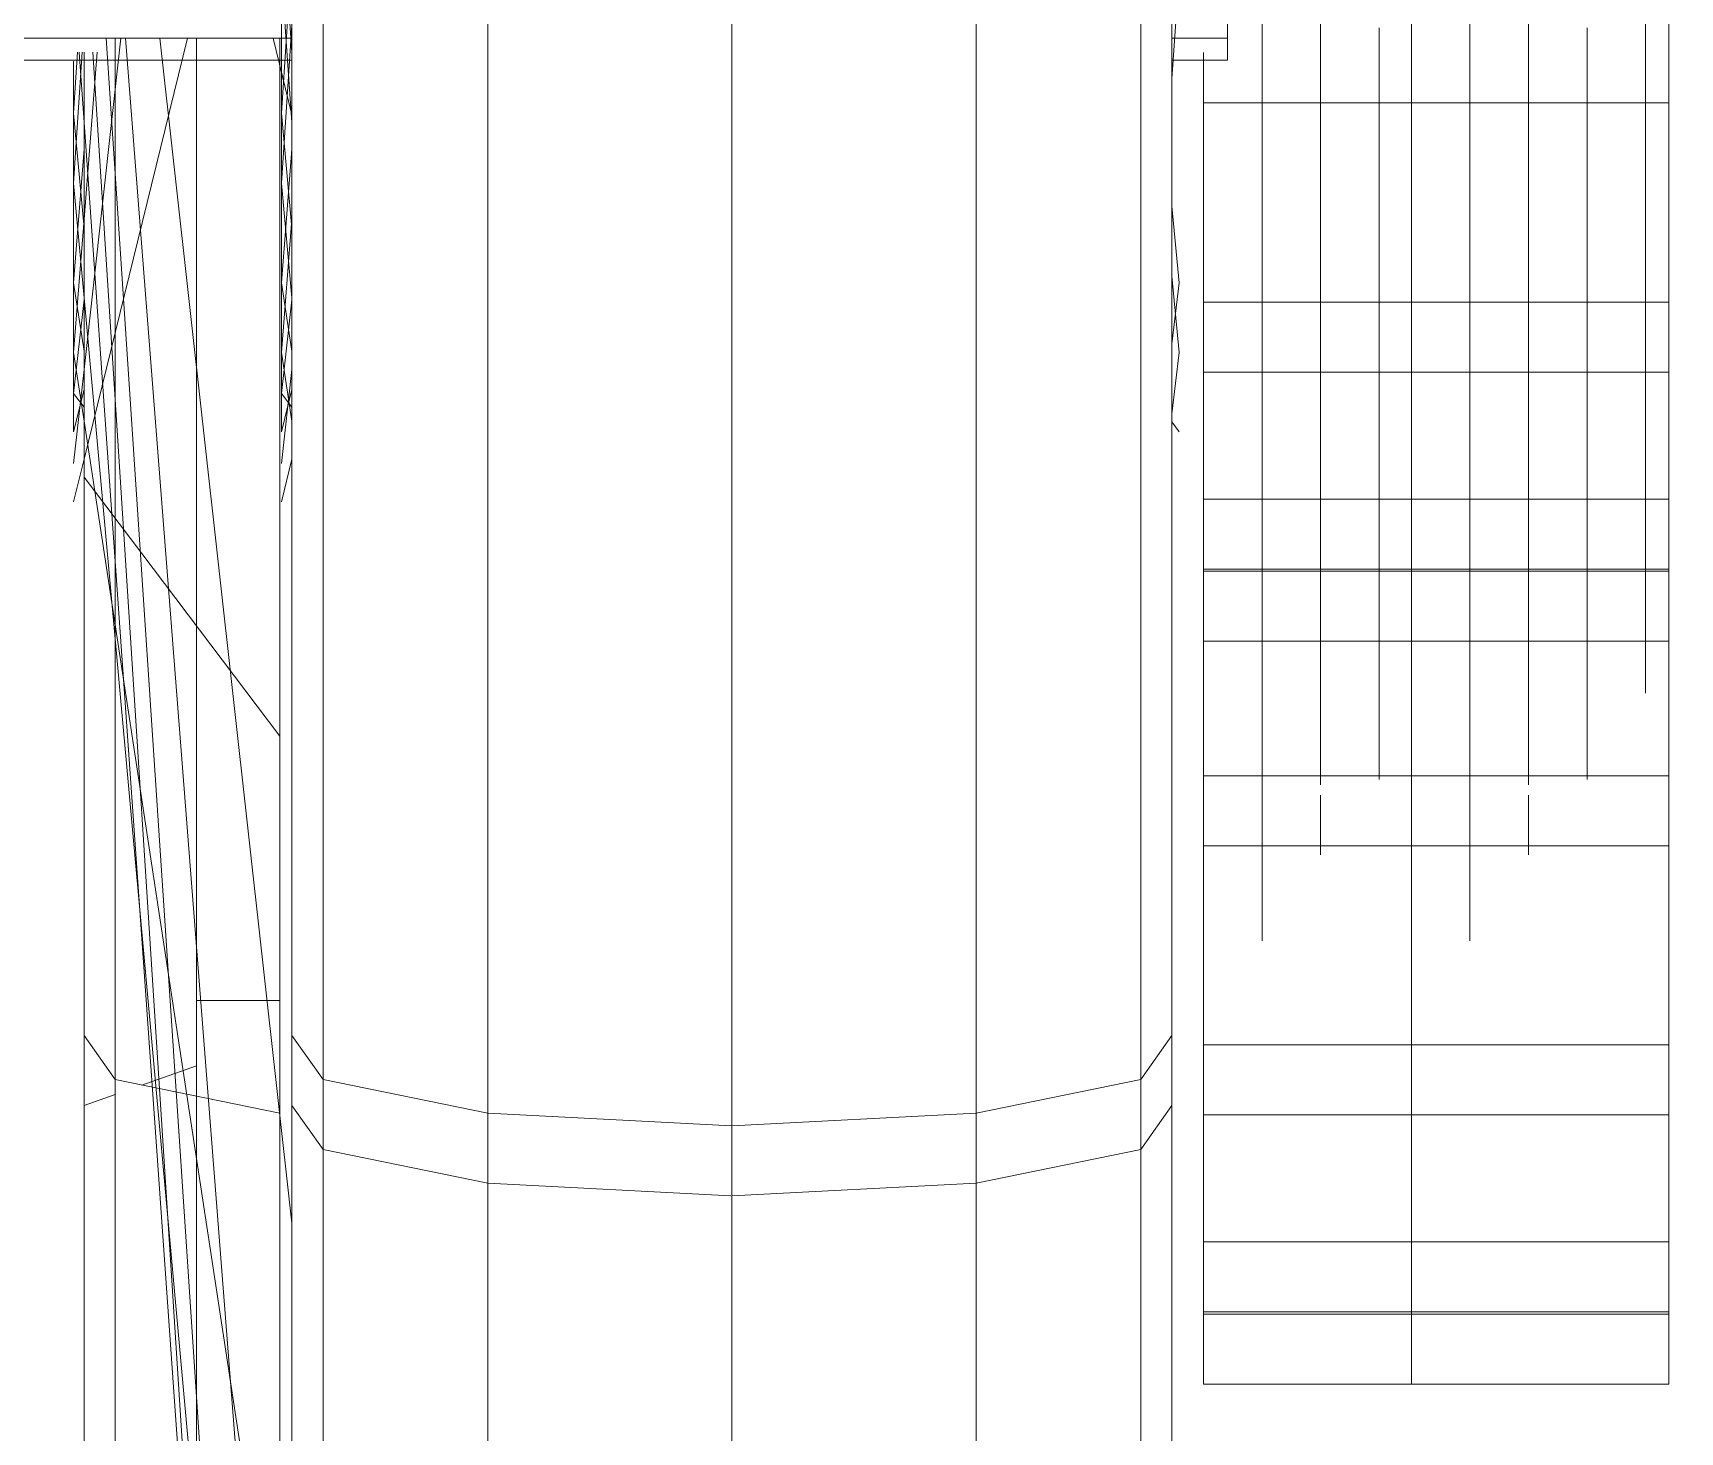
# Model space of a CAD drawing. Header units: millimetres. Extents: x 47511 to 319330, y -16764 to 12078.
# Drawn here: x 98222.7 to 98293, y 312.9 to 372.7 of the extents above; entities that cross this region are included whole.
import ezdxf

# ---------------------------------------------------------------- set-up
doc = ezdxf.new("R2010")
doc.units = ezdxf.units.MM
doc.linetypes.add('Dash - Tight', pattern=[4.5, 3, -1.5])
doc.layers.add('A-GENM', color=7, linetype='Continuous', lineweight=5)
doc.layers.add('E-LUM-CIRC', color=5, linetype='Dash - Tight', lineweight=30)
doc.layers.add('G-IMPT', color=7, linetype='Continuous', lineweight=13, true_color=0xc0c0c0)

# ---------------------------------------------------------------- blocks, each defined once
blk = doc.blocks.new('Bicycle_ATB_10197 - Bike ATB2_skp_-V13-S_1000_LB_Basement')
at = {"layer": 'G-IMPT', "lineweight": 5}
for p, q in [((302.134, 19.01), (305.13, 18.798)), ((314.966, 19.244), (309.257, 18.798)), ((314.966, 19.244), (317.893, 18.798)), ((321.339, 19.244), (319.523, 18.798)), ((319.523, 18.798), (301.534, 14.377)), ((309.257, 18.798), (302.124, 18.24)), ((305.13, 18.798), (430.453, 9.919)), ((317.893, 18.798), (376.11, 9.919)), ((301.534, 17.847), (420.995, 9.919)), ((301.534, 15.562), (352.161, 9.919))]:
    blk.add_line(p, q, dxfattribs=at)
blk = doc.blocks.new('Bicycle_ATB_10197 - Bike ATB2_skp_-V14-S_1000_LB_Basement')
at = {"layer": 'G-IMPT', "lineweight": 5}
for p, q in [((268.503, 19.244), (272.508, 18.798)), ((280.48, 19.244), (275.571, 18.798)), ((280.48, 19.244), (286.068, 18.874)), ((286.073, 18.423), (154.029, 9.919)), ((275.571, 18.798), (177.911, 9.919)), ((267.912, 18.798), (256.841, 10.434)), ((272.508, 18.798), (286.666, 17.22)), ((286.666, 17.032), (195.687, 9.919)), ((286.666, 10.723), (283.394, 9.919))]:
    blk.add_line(p, q, dxfattribs=at)
blk = doc.blocks.new('Bicycle_ATB_10197 - Bike ATB2_skp_-V15-S_1000_LB_Basement')
blk.add_blockref('Bicycle_ATB_10197 - Bike ATB2_skp_-V14-S_1000_LB_Basement', (0, 0))
at = {"extrusion": (0, 0, -1), "zscale": -1}
blk.add_blockref('Bicycle_ATB_10197 - Bike ATB2_skp_-V13-S_1000_LB_Basement', (-588.2, 0), dxfattribs=at)
blk = doc.blocks.new('Bicycle_ATB_10197 - Bike ATB2_skp_-8137462-S_1000_LB_Basement')
at = {"layer": 'G-IMPT', "lineweight": 5}
for p, q in [((2.71, 0), (0.74, 0)), ((0.74, 0), (2.71, 0)), ((2.22, 0), (4.43, 0)), ((4.43, 0), (2.22, 0)), ((5.41, 0), (2.71, 0)), ((2.71, 0), (5.41, 0)), ((5.57, 0), (8.12, 0)), ((6.65, 0), (8.87, 0)), ((8.87, 0), (6.65, 0)), ((7.81, 0), (7.46, 0)), ((7.46, 0), (7.81, 0)), ((8.16, 0), (7.81, 0)), ((7.81, 0), (8.16, 0)), ((8.12, 0), (10.83, 0)), ((8.52, 0), (8.16, 0)), ((8.16, 0), (8.52, 0)), ((8.87, 0), (8.52, 0)), ((8.52, 0), (8.87, 0)), ((13.33, 0), (10.46, 0)), ((10.46, 0), (11.92, 0)), ((11.92, 0), (10.46, 0)), ((10.46, 0), (13.33, 0)), ((11.18, 0), (10.83, 0)), ((10.83, 0), (11.18, 0)), ((11.53, 0), (11.18, 0)), ((11.18, 0), (11.53, 0)), ((11.88, 0), (11.53, 0)), ((11.53, 0), (11.88, 0)), ((12.24, 0), (11.88, 0)), ((11.88, 0), (12.24, 0)), ((11.92, 0), (13.38, 0)), ((13.25, 0), (12.24, 0)), ((12.24, 0), (13.25, 0)), ((14.27, 0), (13.25, 0)), ((13.25, 0), (14.27, 0)), ((16.2, 0), (13.33, 0)), ((13.33, 0), (16.2, 0)), ((13.38, 0), (14.84, 0)), ((15.28, 0), (14.27, 0)), ((14.27, 0), (15.28, 0)), ((14.84, 0), (16.3, 0)), ((16.3, 0), (15.28, 0)), ((15.28, 0), (16.3, 0)), ((18.78, 0), (16.2, 0)), ((16.2, 0), (18.78, 0)), ((21.94, 0), (19.07, 0)), ((19.07, 0), (21.94, 0)), ((21.94, 0), (22.95, 0)), ((24.98, 0), (23.97, 0)), ((26, 0), (24.98, 0)), ((24.98, 0), (26, 0)), ((27.55, 0), (26, 0)), ((26, 0), (27.55, 0)), ((29.1, 0), (27.55, 0)), ((27.55, 0), (29.1, 0)), ((30.66, 0), (29.1, 0)), ((29.1, 0), (30.66, 0)), ((32.79, 0), (30.11, 0)), ((30.11, 0), (30.63, 0)), ((30.63, 0), (30.11, 0)), ((30.11, 0), (32.79, 0)), ((30.63, 0), (31.16, 0)), ((31.16, 0), (30.63, 0)), ((32.21, 0), (30.66, 0)), ((30.66, 0), (32.21, 0)), ((31.16, 0), (31.69, 0)), ((31.69, 0), (31.16, 0)), ((31.69, 0), (32.21, 0)), ((32.21, 0), (31.69, 0)), ((35.48, 0), (32.79, 0)), ((32.79, 0), (35.48, 0)), ((40.86, 0), (38.17, 0)), ((38.17, 0), (40.86, 0)), ((40.86, 0), (42.41, 0)), ((42.41, 0), (43.96, 0)), ((43.96, 0), (45.52, 0)), ((45.52, 0), (47.07, 0)), ((48.98, 0), (47.07, 0)), ((47.07, 0), (48.98, 0)), ((50.89, 0), (52.8, 0)), ((52.8, 0), (54.7, 0)), ((55.17, 0), (54.7, 0)), ((54.7, 0), (55.17, 0)), ((55.64, 0), (55.17, 0)), ((55.17, 0), (55.64, 0)), ((55.64, 0), (56.11, 0)), ((56.11, 0), (56.58, 0)), ((58.76, 0), (56.58, 0)), ((56.58, 0), (58.76, 0)), ((67.21, 0), (65.3, 0)), ((65.3, 0), (67.21, 0)), ((69.12, 0), (71.02, 0)), ((71.02, 0), (72.93, 0)), ((72.93, 0), (74.96, 0)), ((85.28, 0), (83.87, 0)), ((83.87, 0), (85.28, 0))]:
    blk.add_line(p, q, dxfattribs=at)
at = {"layer": 'G-IMPT', "lineweight": 5, "flags": 128}
for points in [[(10.83, 0), (8.12, 0), (5.57, 0)], [(16.3, 0), (14.84, 0), (13.38, 0), (11.92, 0)], [(23.97, 0), (22.95, 0), (21.94, 0)], [(22.95, 0), (23.97, 0), (24.98, 0)], [(47.07, 0), (45.52, 0), (43.96, 0), (42.41, 0), (40.86, 0)], [(54.7, 0), (52.8, 0), (50.89, 0)], [(56.58, 0), (56.11, 0), (55.64, 0)], [(65.3, 0), (63.12, 0), (60.94, 0), (58.76, 0)], [(58.76, 0), (60.94, 0), (63.12, 0), (65.3, 0)], [(72.93, 0), (71.02, 0), (69.12, 0)], [(76.99, 0), (74.96, 0), (72.93, 0)], [(74.96, 0), (76.99, 0), (79.02, 0), (81.05, 0)], [(81.05, 0), (79.02, 0), (76.99, 0)], [(83.87, 0), (82.46, 0), (81.05, 0)], [(81.05, 0), (82.46, 0), (83.87, 0)]]:
    blk.add_lwpolyline(points, dxfattribs=at)
blk = doc.blocks.new('Bicycle_ATB_10197 - Bike ATB2_skp_-8137463-S_1000_LB_Basement')
at = {"layer": 'G-IMPT', "lineweight": 5}
for p, q in [((9.102, 24), (12.089, 24)), ((9.102, 24), (9.102, 15.121)), ((12.183, 24), (20.602, 24)), ((12.183, 24), (12.183, 15.121)), ((20.602, 24), (32.102, 24)), ((20.602, 24), (20.602, 15.121)), ((40.84, 24), (20.602, 24)), ((32.102, 24), (40.84, 24)), ((32.102, 24), (32.102, 15.121)), ((40.84, 24), (43.827, 24)), ((40.84, 24), (40.84, 15.121)), ((43.922, 24), (52.34, 24)), ((43.922, 24), (43.922, 15.121)), ((52.34, 24), (63.84, 24)), ((52.34, 24), (52.34, 15.121)), ((63.84, 24), (65.674, 24)), ((63.84, 24), (63.84, 15.121)), ((28.727, 21.5), (28.033, 21.5)), ((28.033, 21.5), (28.727, 21.5)), ((29.421, 21.5), (28.727, 21.5)), ((28.727, 21.5), (29.421, 21.5)), ((30.114, 21.5), (29.421, 21.5)), ((30.808, 21.5), (30.114, 21.5)), ((36.798, 21.5), (35.089, 21.5)), ((38.795, 21.5), (36.798, 21.5)), ((41.855, 21.5), (38.795, 21.5)), ((43.827, 21.5), (41.855, 21.5)), ((46.909, 21.5), (44.914, 21.5)), ((44.914, 21.5), (46.909, 21.5)), ((51.033, 21.5), (47.974, 21.5)), ((47.974, 21.5), (51.033, 21.5)), ((54.786, 21.5), (51.033, 21.5)), ((51.033, 21.5), (54.786, 21.5)), ((58.54, 21.5), (55.327, 21.5)), ((55.327, 21.5), (58.54, 21.5)), ((62.293, 21.5), (58.54, 21.5)), ((58.54, 21.5), (62.293, 21.5)), ((66.046, 21.5), (62.293, 21.5)), ((62.293, 21.5), (66.046, 21.5)), ((32.352, 19), (31.713, 19)), ((32.99, 19), (33.628, 19)), ((33.628, 19), (34.266, 19)), ((37.94, 19), (36.103, 19)), ((36.103, 19), (37.94, 19)), ((37.94, 19), (39.777, 19)), ((39.777, 19), (41.614, 19)), ((43.827, 19), (41.614, 19)), ((41.614, 19), (43.827, 19)), ((46.909, 19), (44.429, 19)), ((44.429, 19), (46.909, 19)), ((47.244, 19), (50.059, 19)), ((50.059, 19), (52.873, 19)), ((55.327, 19), (52.873, 19)), ((52.873, 19), (55.327, 19)), ((56.326, 19), (59.779, 19)), ((59.779, 19), (63.232, 19)), ((66.685, 19), (63.232, 19)), ((63.232, 19), (66.685, 19)), ((35.523, 16.5), (34.933, 16.5)), ((34.933, 16.5), (35.523, 16.5)), ((36.112, 16.5), (35.523, 16.5)), ((35.523, 16.5), (36.112, 16.5)), ((38.989, 16.5), (37.291, 16.5)), ((46.682, 16.5), (44.081, 16.5)), ((44.081, 16.5), (46.682, 16.5)), ((46.909, 16.5), (49.282, 16.5)), ((49.282, 16.5), (51.883, 16.5)), ((54.483, 16.5), (51.883, 16.5)), ((51.883, 16.5), (54.483, 16.5)), ((57.674, 16.5), (55.327, 16.5)), ((55.327, 16.5), (57.674, 16.5)), ((60.864, 16.5), (57.674, 16.5)), ((64.054, 16.5), (60.864, 16.5)), ((66.827, 16.5), (64.054, 16.5))]:
    blk.add_line(p, q, dxfattribs=at)
at = {"layer": 'G-IMPT', "lineweight": 5, "flags": 128}
for points in [[(29.421, 21.5), (30.114, 21.5), (30.808, 21.5)], [(34.801, 21.5), (32.805, 21.5), (30.808, 21.5)], [(30.808, 21.5), (32.805, 21.5), (34.801, 21.5)], [(35.089, 21.5), (36.798, 21.5), (38.795, 21.5)], [(38.795, 21.5), (41.855, 21.5), (43.827, 21.5)], [(31.713, 19), (32.352, 19), (32.99, 19)], [(34.266, 19), (33.628, 19), (32.99, 19), (32.352, 19)], [(41.614, 19), (39.777, 19), (37.94, 19)], [(52.873, 19), (50.059, 19), (47.244, 19)], [(63.232, 19), (59.779, 19), (56.326, 19)], [(37.291, 16.5), (36.702, 16.5), (36.112, 16.5)], [(36.112, 16.5), (36.702, 16.5), (37.291, 16.5)], [(37.291, 16.5), (38.989, 16.5), (40.686, 16.5), (42.384, 16.5), (43.827, 16.5)], [(43.827, 16.5), (42.384, 16.5), (40.686, 16.5), (38.989, 16.5)], [(51.883, 16.5), (49.282, 16.5), (46.909, 16.5)], [(57.674, 16.5), (60.864, 16.5), (64.054, 16.5), (66.827, 16.5)]]:
    blk.add_lwpolyline(points, dxfattribs=at)
at = {"xscale": 0.6375951415095663, "yscale": 0.6375951415095663, "zscale": 0.6375951415095663}
blk.add_blockref('Bicycle_ATB_10197 - Bike ATB2_skp_-8137462-S_1000_LB_Basement', (11.617, 24), dxfattribs=at)
blk = doc.blocks.new('Bicycle_ATB_10197 - BikeATB2D_dwg_Bike ATB2_skp_-2255-Ref_ Level-8137496-S_1000_LB_Basement')
at = {"layer": 'G-IMPT', "lineweight": 5}
blk.add_line((321.339, 19.244), (319.523, 18.798), dxfattribs=at)
at = {"layer": 'G-IMPT', "lineweight": 5, "flags": 128}
for points in [[(267.912, 18.798), (268.503, 19.244), (272.508, 18.798)], [(287.206, 18.798), (280.48, 19.244), (275.571, 18.798)], [(317.893, 18.798), (314.966, 19.244), (309.257, 18.798)]]:
    blk.add_lwpolyline(points, dxfattribs=at)
blk = doc.blocks.new('Bicycle_ATB_10197 - BikeATB2D_dwg_Bike ATB2_skp_-2256-Ref_ Level-8137497-S_1000_LB_Basement')
at = {"layer": 'G-IMPT', "lineweight": 5}
for p, q in [((299.719, 19.181), (305.13, 18.798)), ((321.339, 19.244), (319.523, 18.798))]:
    blk.add_line(p, q, dxfattribs=at)
at = {"layer": 'G-IMPT', "lineweight": 5, "flags": 128}
for points in [[(267.912, 18.798), (268.503, 19.244), (272.508, 18.798)], [(283.078, 19.072), (280.48, 19.244), (275.571, 18.798)], [(317.893, 18.798), (314.966, 19.244), (309.257, 18.798)]]:
    blk.add_lwpolyline(points, dxfattribs=at)
blk = doc.blocks.new('Bicycle_ATB_10197 - BikeATB2D_dwg_Bike ATB2_skp_-2257-Ref_ Level-8137498-S_1000_LB_Basement')
at = {"extrusion": (0, 0, -1), "zscale": -1}
blk.add_blockref('Bicycle_ATB_10197 - BikeATB2D_dwg_Bike ATB2_skp_-2255-Ref_ Level-8137496-S_1000_LB_Basement', (-588.2, 0), dxfattribs=at)
blk.add_blockref('Bicycle_ATB_10197 - BikeATB2D_dwg_Bike ATB2_skp_-2256-Ref_ Level-8137497-S_1000_LB_Basement', (0, 0))
blk = doc.blocks.new('Bicycle_ATB_10197 - BikeATB2D_dwg_Bike ATB2_skp_wheel-2258-Ref_ Level-8137499-S_1000_LB_Basement')
at = {"layer": 'G-IMPT', "lineweight": 5}
for p, q in [((317.606, 37.898), (275.591, 37.898)), ((272.271, 29.534), (318.203, 29.534))]:
    blk.add_line(p, q, dxfattribs=at)
at = {"layer": 'G-IMPT', "lineweight": 5, "flags": 128}
blk.add_lwpolyline([(317.227, 38.344), (315.005, 38.344), (313.193, 38.344), (311.381, 38.344), (309.569, 38.344), (307.758, 38.344), (306.575, 38.344), (305.393, 38.344), (304.21, 38.344), (303.028, 38.344), (302.617, 38.344), (302.206, 38.344), (301.796, 38.344), (301.385, 38.344), (301.796, 38.344), (302.206, 38.344), (302.617, 38.344), (303.028, 38.344), (304.21, 38.344), (305.393, 38.344), (306.575, 38.344), (307.758, 38.344), (309.569, 38.344), (311.381, 38.344), (313.193, 38.344), (315.005, 38.344)], close=True, dxfattribs=at)
for points in [[(166.363, 29.534), (217.631, 29.534), (220.474, 36.564), (273.715, 36.564), (275.591, 37.898), (224.17, 37.898)], [(217.631, 29.534), (272.271, 29.534), (273.715, 36.564), (318.203, 36.564)]]:
    blk.add_lwpolyline(points, dxfattribs=at)
blk.add_blockref('Bicycle_ATB_10197 - BikeATB2D_dwg_Bike ATB2_skp_-2257-Ref_ Level-8137498-S_1000_LB_Basement', (34.525, 19.1))
blk = doc.blocks.new('Bicycle_ATB_10197 - BikeATB2D_dwg_Bike ATB2_skp_-2268-Ref_ Level-8137518-S_1000_LB_Basement')
at = {"layer": 'G-IMPT', "lineweight": 5, "flags": 128}
blk.add_lwpolyline([(79.02, 0), (76.99, 0), (74.96, 0), (72.93, 0), (71.02, 0), (69.12, 0), (67.21, 0), (65.3, 0), (63.12, 0), (60.94, 0), (58.76, 0), (56.58, 0), (56.11, 0), (55.64, 0), (55.17, 0), (54.7, 0), (52.8, 0), (50.89, 0), (48.98, 0), (47.07, 0), (45.52, 0), (43.96, 0), (42.41, 0), (40.86, 0), (38.17, 0), (35.48, 0), (32.79, 0), (30.11, 0), (30.63, 0), (31.16, 0), (31.69, 0), (32.21, 0), (30.66, 0), (29.1, 0), (27.55, 0), (26, 0), (24.98, 0), (23.97, 0), (22.95, 0), (21.94, 0), (19.07, 0), (16.2, 0), (13.33, 0), (10.46, 0), (11.92, 0), (13.38, 0), (14.84, 0), (16.3, 0), (15.28, 0), (14.27, 0), (13.25, 0), (12.24, 0), (11.88, 0), (11.53, 0), (11.18, 0), (10.83, 0), (8.12, 0), (5.41, 0), (2.71, 0), (0, 0), (2.22, 0), (4.43, 0), (6.65, 0), (8.87, 0), (8.52, 0), (8.16, 0), (7.81, 0), (7.46, 0), (7.81, 0), (8.16, 0), (8.52, 0), (8.87, 0), (6.65, 0), (4.43, 0), (2.22, 0), (0, 0), (2.71, 0), (5.41, 0), (8.12, 0), (10.83, 0), (11.18, 0), (11.53, 0), (11.88, 0), (12.24, 0), (13.25, 0), (14.27, 0), (15.28, 0), (16.3, 0), (14.84, 0), (13.38, 0), (11.92, 0), (10.46, 0), (13.33, 0), (16.2, 0), (19.07, 0), (21.94, 0), (22.95, 0), (23.97, 0), (24.98, 0), (26, 0), (27.55, 0), (29.1, 0), (30.66, 0), (32.21, 0), (31.69, 0), (31.16, 0), (30.63, 0), (30.11, 0), (32.79, 0), (35.48, 0), (38.17, 0), (40.86, 0), (42.41, 0), (43.96, 0), (45.52, 0), (47.07, 0), (48.98, 0), (50.89, 0), (52.8, 0), (54.7, 0), (55.17, 0), (55.64, 0), (56.11, 0), (56.58, 0), (58.76, 0), (60.94, 0), (63.12, 0), (65.3, 0), (67.21, 0), (69.12, 0), (71.02, 0), (72.93, 0), (74.96, 0), (76.99, 0)], close=True, dxfattribs=at)
blk = doc.blocks.new('Bicycle_ATB_10197 - BikeATB2D_dwg_Bike ATB2_skp_-2269-Ref_ Level-8137519-S_1000_LB_Basement')
at = {"layer": 'G-IMPT', "lineweight": 5}
for p, q in [((12.183, 24), (12.183, 15.121)), ((32.102, 24), (32.102, 15.121)), ((43.922, 24), (43.922, 15.121)), ((52.34, 24), (52.34, 15.121))]:
    blk.add_line(p, q, dxfattribs=at)
at = {"layer": 'G-IMPT', "lineweight": 5, "flags": 128}
for points in [[(9.102, 15.121), (9.102, 24), (12.183, 24), (20.602, 24), (32.102, 24), (40.84, 24), (40.84, 15.121)], [(62.687, 24), (52.34, 24), (43.922, 24), (40.84, 24), (20.602, 24), (20.602, 15.121)], [(66.046, 21.5), (62.293, 21.5), (58.54, 21.5), (54.786, 21.5), (51.033, 21.5), (47.974, 21.5), (44.914, 21.5), (41.855, 21.5), (38.795, 21.5), (36.798, 21.5), (34.801, 21.5), (32.805, 21.5), (30.808, 21.5), (30.114, 21.5), (29.421, 21.5), (28.727, 21.5), (28.033, 21.5), (28.727, 21.5), (29.421, 21.5), (30.114, 21.5), (30.808, 21.5), (32.805, 21.5), (34.801, 21.5), (36.798, 21.5), (38.795, 21.5), (41.855, 21.5), (44.914, 21.5), (47.974, 21.5), (51.033, 21.5), (54.786, 21.5), (58.54, 21.5), (62.293, 21.5), (66.046, 21.5)], [(66.685, 19), (63.232, 19), (59.779, 19), (56.326, 19), (52.873, 19), (50.059, 19), (47.244, 19), (44.429, 19), (41.614, 19), (39.777, 19), (37.94, 19), (36.103, 19), (34.266, 19), (33.628, 19), (32.99, 19), (32.352, 19), (31.713, 19), (32.352, 19), (32.99, 19), (33.628, 19), (34.266, 19), (36.103, 19), (37.94, 19), (39.777, 19), (41.614, 19), (44.429, 19), (47.244, 19), (50.059, 19), (52.873, 19), (56.326, 19), (59.779, 19), (63.232, 19), (66.685, 19)], [(64.054, 16.5), (60.864, 16.5), (57.674, 16.5), (54.483, 16.5), (51.883, 16.5), (49.282, 16.5), (46.682, 16.5), (44.081, 16.5), (42.384, 16.5), (40.686, 16.5), (38.989, 16.5), (37.291, 16.5), (36.702, 16.5), (36.112, 16.5), (35.523, 16.5), (34.933, 16.5), (35.523, 16.5), (36.112, 16.5), (36.702, 16.5), (37.291, 16.5), (38.989, 16.5), (40.686, 16.5), (42.384, 16.5), (44.081, 16.5), (46.682, 16.5), (49.282, 16.5), (51.883, 16.5), (54.483, 16.5), (57.674, 16.5), (60.864, 16.5), (64.054, 16.5)]]:
    blk.add_lwpolyline(points, dxfattribs=at)
at = {"xscale": 0.6375951415095663, "yscale": 0.6375951415095663, "zscale": 0.6375951415095663}
blk.add_blockref('Bicycle_ATB_10197 - BikeATB2D_dwg_Bike ATB2_skp_-2268-Ref_ Level-8137518-S_1000_LB_Basement', (11.617, 24), dxfattribs=at)
blk = doc.blocks.new('Bicycle_ATB_10197 - BikeATB2D_dwg-8137488-S_1000_LB_Basement')
for name, p in [('Bicycle_ATB_10197 - BikeATB2D_dwg_Bike ATB2_skp_wheel-2258-Ref_ Level-8137499-S_1000_LB_Basement', (-987.445, -19.149)), ('Bicycle_ATB_10197 - BikeATB2D_dwg_Bike ATB2_skp_-2269-Ref_ Level-8137519-S_1000_LB_Basement', (-732.854, -53.076))]:
    blk.add_blockref(name, p)
blk = doc.blocks.new('Bicycle_ATB_10197 - Bicycle_ATB_10197-8136418-S_1000_LB_Basement')
at = {"layer": 'A-GENM'}
for p, q in [((-763.275, 18.749), (-711.853, 18.749)), ((-711.853, 18.749), (-711.382, 17.416)), ((-711.853, 18.749), (-666.851, 18.749)), ((-710.977, 16.273), (-710.156, 13.951)), ((-707.367, 13.951), (-754.439, 13.951)), ((-666.255, 13.951), (-707.367, 13.951)), ((-707.367, 10.385), (-707.367, 13.951))]:
    blk.add_line(p, q, dxfattribs=at)
for name, p in [('Bicycle_ATB_10197 - BikeATB2D_dwg-8137488-S_1000_LB_Basement', (2.987, 0)), ('Bicycle_ATB_10197 - Bike ATB2_skp_-V15-S_1000_LB_Basement', (-952.92, -0.049)), ('Bicycle_ATB_10197 - Bike ATB2_skp_-8137463-S_1000_LB_Basement', (-732.854, -53.076))]:
    blk.add_blockref(name, p)
blk = doc.blocks.new('Bicycle_ATB_10197 - Bike ATB2_skp_-V26-S_1000_LB_Basement')
at = {"layer": 'G-IMPT', "lineweight": 5}
for p, q in [((268.503, 19.244), (272.508, 18.798)), ((280.48, 19.244), (275.571, 18.798)), ((280.48, 19.244), (285.493, 18.912)), ((299.484, 19.198), (305.13, 18.798)), ((314.966, 19.244), (309.257, 18.798)), ((314.966, 19.244), (317.893, 18.798)), ((321.339, 19.244), (319.523, 18.798))]:
    blk.add_line(p, q, dxfattribs=at)
blk = doc.blocks.new('Bicycle_ATB_10197 - Bike ATB2_skp_-V27-S_1000_LB_Basement')
at = {"layer": 'G-IMPT', "lineweight": 5}
for p, q in [((268.503, 19.244), (272.508, 18.798)), ((280.48, 19.244), (275.571, 18.798)), ((280.48, 19.244), (287.206, 18.798)), ((299.209, 19.218), (301.769, 19.036)), ((314.966, 19.244), (309.257, 18.798)), ((314.966, 19.244), (317.893, 18.798)), ((321.339, 19.244), (319.523, 18.798)), ((302.706, 18.97), (305.13, 18.798))]:
    blk.add_line(p, q, dxfattribs=at)
blk = doc.blocks.new('Bicycle_ATB_10197 - Bike ATB2_skp_-V28-S_1000_LB_Basement')
at = {"extrusion": (0, 0, -1), "zscale": -1}
blk.add_blockref('Bicycle_ATB_10197 - Bike ATB2_skp_-V26-S_1000_LB_Basement', (-588.2, 0), dxfattribs=at)
blk.add_blockref('Bicycle_ATB_10197 - Bike ATB2_skp_-V27-S_1000_LB_Basement', (0, 0))
blk = doc.blocks.new('Bicycle_ATB_10197 - Bike ATB2_skp_-V29-S_1000_LB_Basement')
at = {"layer": 'G-IMPT', "lineweight": 5}
for p, q in [((-679.687, -19.149), (-682.301, -18.847)), ((-679.687, -19.149), (-676.413, -18.847)), ((-663.55, -19.149), (-667.986, -18.847)), ((-645.201, -19.149), (-649.382, -18.847)), ((-645.201, -19.149), (-641.45, -18.847)), ((-633.224, -19.149), (-635.195, -18.847))]:
    blk.add_line(p, q, dxfattribs=at)
blk = doc.blocks.new('Bicycle_ATB_10197 - Bike ATB2_skp_-V30-S_1000_LB_Basement')
at = {"layer": 'G-IMPT', "lineweight": 5}
for p, q in [((264.365, 0), (261.751, 0.302)), ((264.365, 0), (267.639, 0.302)), ((280.784, 0.019), (283.271, 0.182)), ((283.345, 0.187), (285.086, 0.302)), ((298.851, 0), (294.67, 0.302)), ((298.851, 0), (302.602, 0.302)), ((310.828, 0), (308.857, 0.302))]:
    blk.add_line(p, q, dxfattribs=at)
blk = doc.blocks.new('Bicycle_ATB_10197 - Bike ATB2_skp_-V34-S_1000_LB_Basement')
at = {"layer": 'G-IMPT', "lineweight": 5}
for p, q in [((2.22, 0), (4.43, 0)), ((4.43, 0), (2.22, 0)), ((6.65, 0), (8.87, 0)), ((8.87, 0), (6.65, 0)), ((11.92, 0), (10.46, 0)), ((21.94, 0), (19.07, 0)), ((19.07, 0), (21.94, 0)), ((40.86, 0), (38.17, 0)), ((38.17, 0), (40.86, 0)), ((48.98, 0), (47.07, 0)), ((47.07, 0), (48.98, 0)), ((55.17, 0), (54.7, 0)), ((54.7, 0), (55.17, 0)), ((55.64, 0), (55.17, 0)), ((55.17, 0), (55.64, 0)), ((67.21, 0), (65.3, 0)), ((65.3, 0), (67.21, 0))]:
    blk.add_line(p, q, dxfattribs=at)
at = {"layer": 'G-IMPT', "lineweight": 5, "flags": 128}
for points in [[(5.41, 0), (2.71, 0), (0.74, 0)], [(0.74, 0), (2.71, 0), (5.41, 0)], [(10.83, 0), (8.12, 0), (5.57, 0)], [(5.57, 0), (8.12, 0), (10.83, 0)], [(8.87, 0), (8.52, 0), (8.16, 0), (7.81, 0), (7.46, 0)], [(7.46, 0), (7.81, 0), (8.16, 0), (8.52, 0), (8.87, 0)], [(18.78, 0), (16.2, 0), (13.33, 0), (10.46, 0)], [(10.46, 0), (11.92, 0), (13.38, 0), (14.84, 0), (16.3, 0)], [(10.46, 0), (13.33, 0), (16.2, 0), (18.78, 0)], [(12.24, 0), (11.88, 0), (11.53, 0), (11.18, 0), (10.83, 0)], [(10.83, 0), (11.18, 0), (11.53, 0), (11.88, 0), (12.24, 0)], [(16.3, 0), (14.84, 0), (13.38, 0), (11.92, 0)], [(16.3, 0), (15.28, 0), (14.27, 0), (13.25, 0), (12.24, 0)], [(12.24, 0), (13.25, 0), (14.27, 0), (15.28, 0), (16.3, 0)], [(26, 0), (24.98, 0), (23.97, 0), (22.95, 0), (21.94, 0)], [(21.94, 0), (22.95, 0), (23.97, 0), (24.98, 0), (26, 0)], [(32.21, 0), (30.66, 0), (29.1, 0), (27.55, 0), (26, 0)], [(26, 0), (27.55, 0), (29.1, 0), (30.66, 0), (32.21, 0)], [(35.48, 0), (32.79, 0), (30.11, 0)], [(30.11, 0), (30.63, 0), (31.16, 0), (31.69, 0), (32.21, 0)], [(32.21, 0), (31.69, 0), (31.16, 0), (30.63, 0), (30.11, 0)], [(30.11, 0), (32.79, 0), (35.48, 0)], [(47.07, 0), (45.52, 0), (43.96, 0), (42.41, 0), (40.86, 0)], [(40.86, 0), (42.41, 0), (43.96, 0), (45.52, 0), (47.07, 0)], [(54.7, 0), (52.8, 0), (50.89, 0)], [(50.89, 0), (52.8, 0), (54.7, 0)], [(56.58, 0), (56.11, 0), (55.64, 0)], [(55.64, 0), (56.11, 0), (56.58, 0)], [(65.3, 0), (63.12, 0), (60.94, 0), (58.76, 0), (56.58, 0)], [(56.58, 0), (58.76, 0), (60.94, 0), (63.12, 0), (65.3, 0)], [(72.93, 0), (71.02, 0), (69.12, 0)], [(69.12, 0), (71.02, 0), (72.93, 0)], [(81.05, 0), (79.02, 0), (76.99, 0), (74.96, 0), (72.93, 0)], [(72.93, 0), (74.96, 0), (76.99, 0), (79.02, 0), (81.05, 0)], [(86.69, 0), (85.28, 0), (83.87, 0), (82.46, 0), (81.05, 0)], [(81.05, 0), (82.46, 0), (83.87, 0), (85.28, 0), (86.69, 0)]]:
    blk.add_lwpolyline(points, dxfattribs=at)
blk = doc.blocks.new('Bicycle_ATB_10197 - Bike ATB2_skp_-V35-S_1000_LB_Basement')
at = {"layer": 'G-IMPT', "lineweight": 5}
for p, q in [((9.102, 24), (12.089, 24)), ((9.102, 24), (9.102, 13)), ((12.183, 24), (20.602, 24)), ((12.183, 24), (12.183, 13)), ((20.602, 24), (32.102, 24)), ((20.602, 24), (20.602, 13)), ((40.84, 24), (20.602, 24)), ((32.102, 24), (40.84, 24)), ((32.102, 24), (32.102, 13)), ((40.84, 24), (43.827, 24)), ((40.84, 24), (40.84, 13)), ((43.922, 24), (52.34, 24)), ((43.922, 24), (43.922, 13)), ((52.34, 24), (63.84, 24)), ((52.34, 24), (52.34, 13)), ((63.84, 24), (75.34, 24)), ((63.84, 24), (63.84, 13)), ((66.827, 24), (75.34, 24)), ((46.909, 21.5), (44.914, 21.5)), ((44.914, 21.5), (46.909, 21.5)), ((51.033, 21.5), (47.974, 21.5)), ((47.974, 21.5), (51.033, 21.5)), ((54.786, 21.5), (51.033, 21.5)), ((51.033, 21.5), (54.786, 21.5)), ((43.827, 19), (41.614, 19)), ((41.614, 19), (43.827, 19)), ((46.909, 19), (44.429, 19)), ((44.429, 19), (46.909, 19)), ((55.327, 19), (52.873, 19)), ((52.873, 19), (55.327, 19)), ((46.682, 16.5), (44.081, 16.5)), ((44.081, 16.5), (46.682, 16.5)), ((12.089, 13), (9.102, 13)), ((20.602, 13), (12.183, 13)), ((32.102, 13), (20.602, 13)), ((40.84, 13), (32.102, 13)), ((43.827, 13), (40.84, 13)), ((52.34, 13), (43.922, 13)), ((63.84, 13), (52.34, 13)), ((75.34, 13), (63.84, 13))]:
    blk.add_line(p, q, dxfattribs=at)
at = {"layer": 'G-IMPT', "lineweight": 5, "flags": 128}
for points in [[(30.808, 21.5), (30.114, 21.5), (29.421, 21.5), (28.727, 21.5), (28.033, 21.5)], [(28.033, 21.5), (28.727, 21.5), (29.421, 21.5), (30.114, 21.5), (30.808, 21.5)], [(34.801, 21.5), (32.805, 21.5), (30.808, 21.5)], [(30.808, 21.5), (32.805, 21.5), (34.801, 21.5)], [(38.795, 21.5), (36.798, 21.5), (35.089, 21.5)], [(35.089, 21.5), (36.798, 21.5), (38.795, 21.5)], [(43.827, 21.5), (41.855, 21.5), (38.795, 21.5)], [(38.795, 21.5), (41.855, 21.5), (43.827, 21.5)], [(66.046, 21.5), (62.293, 21.5), (58.54, 21.5), (55.327, 21.5)], [(55.327, 21.5), (58.54, 21.5), (62.293, 21.5), (66.046, 21.5)], [(34.266, 19), (33.628, 19), (32.99, 19), (32.352, 19), (31.713, 19)], [(31.713, 19), (32.352, 19), (32.99, 19), (33.628, 19), (34.266, 19)], [(41.614, 19), (39.777, 19), (37.94, 19), (36.103, 19)], [(36.103, 19), (37.94, 19), (39.777, 19), (41.614, 19)], [(52.873, 19), (50.059, 19), (47.244, 19)], [(47.244, 19), (50.059, 19), (52.873, 19)], [(66.685, 19), (63.232, 19), (59.779, 19), (56.326, 19)], [(56.326, 19), (59.779, 19), (63.232, 19), (66.685, 19)], [(77.708, 19), (74.033, 19), (70.359, 19), (66.827, 19)], [(66.827, 19), (70.359, 19), (74.033, 19), (77.708, 19)], [(37.291, 16.5), (36.702, 16.5), (36.112, 16.5), (35.523, 16.5), (34.933, 16.5)], [(34.933, 16.5), (35.523, 16.5), (36.112, 16.5), (36.702, 16.5), (37.291, 16.5)], [(43.827, 16.5), (42.384, 16.5), (40.686, 16.5), (38.989, 16.5), (37.291, 16.5)], [(37.291, 16.5), (38.989, 16.5), (40.686, 16.5), (42.384, 16.5), (43.827, 16.5)], [(54.483, 16.5), (51.883, 16.5), (49.282, 16.5), (46.909, 16.5)], [(46.909, 16.5), (49.282, 16.5), (51.883, 16.5), (54.483, 16.5)], [(66.827, 16.5), (64.054, 16.5), (60.864, 16.5), (57.674, 16.5), (55.327, 16.5)], [(55.327, 16.5), (57.674, 16.5), (60.864, 16.5), (64.054, 16.5), (66.827, 16.5)], [(40.75, 14), (40.216, 14), (39.681, 14), (39.147, 14), (38.613, 14)], [(38.613, 14), (39.147, 14), (39.681, 14), (40.216, 14), (40.75, 14)], [(43.825, 14), (42.287, 14), (40.75, 14)], [(40.75, 14), (42.287, 14), (43.825, 14)], [(46.9, 14), (45.363, 14), (43.827, 14)], [(43.827, 14), (45.363, 14), (46.9, 14)], [(55.327, 14), (53.968, 14), (51.612, 14), (49.256, 14), (46.909, 14)], [(46.909, 14), (49.256, 14), (51.612, 14), (53.968, 14), (55.327, 14)], [(66.827, 14), (64.993, 14), (62.103, 14), (59.213, 14), (56.323, 14)], [(56.323, 14), (59.213, 14), (62.103, 14), (64.993, 14), (66.827, 14)]]:
    blk.add_lwpolyline(points, dxfattribs=at)
at = {"xscale": 0.6375951415095663, "yscale": 0.6375951415095663, "zscale": 0.6375951415095663}
blk.add_blockref('Bicycle_ATB_10197 - Bike ATB2_skp_-V34-S_1000_LB_Basement', (11.617, 24), dxfattribs=at)
blk = doc.blocks.new('Bicycle_ATB_10197 - Bike ATB2_skp_-V36-S_1000_LB_Basement')
at = {"layer": 'G-IMPT', "lineweight": 5}
for p, q in [((34.315, 30.777), (34.315, -2.143)), ((36.238, 30.777), (34.315, 30.777)), ((36.718, 30.777), (36.718, -2.143)), ((33.435, -2.143), (33.435, 27.471)), ((40, 26.061), (40, -2.143)), ((45.685, 23.175), (45.685, -2.143)), ((43.282, -2.143), (43.282, 23.092)), ((46.565, 22.802), (46.565, -2.143)), ((33.435, -37.425), (33.435, -39.652)), ((34.315, -37.425), (34.315, -39.652)), ((36.718, -37.425), (36.718, -39.652)), ((40, -37.425), (40, -39.652)), ((43.282, -37.425), (43.282, -39.652)), ((45.685, -37.425), (45.685, -39.652)), ((46.565, -37.425), (46.565, -39.652)), ((34.315, -39.652), (33.435, -39.652)), ((36.718, -39.652), (34.315, -39.652)), ((39.521, -39.652), (37.118, -39.652)), ((42.803, -39.652), (40, -39.652)), ((45.685, -39.652), (43.282, -39.652)), ((46.565, -39.652), (45.685, -39.652))]:
    blk.add_line(p, q, dxfattribs=at)
blk = doc.blocks.new('Bicycle_ATB_10197 - BikeATB2D_dwg_Bike ATB2_skp_-2253-Ref_ Level-8137494-S_1000_LB_Basement')
at = {"layer": 'G-IMPT', "lineweight": 5}
for p, q in [((257.992, 0), (258.423, 0.302)), ((276.888, 0.246), (276.066, 0.302)), ((280.502, 0), (283.753, 0.214)), ((283.856, 0.221), (285.086, 0.302))]:
    blk.add_line(p, q, dxfattribs=at)
at = {"layer": 'G-IMPT', "lineweight": 5, "flags": 128}
for points in [[(267.639, 0.302), (264.365, 0), (261.751, 0.302)], [(302.602, 0.302), (298.851, 0), (294.67, 0.302)], [(311.99, 0.302), (310.828, 0), (308.857, 0.302)]]:
    blk.add_lwpolyline(points, dxfattribs=at)
blk = doc.blocks.new('Bicycle_ATB_10197 - BikeATB2D_dwg_Bike ATB2_skp_-2254-Ref_ Level-8137495-S_1000_LB_Basement')
at = {"layer": 'G-IMPT', "lineweight": 5}
for p, q in [((301.385, 0), (301.816, 0.302)), ((321.19, 0.184), (319.459, 0.302)), ((323.682, 0.014), (321.19, 0.184))]:
    blk.add_line(p, q, dxfattribs=at)
at = {"layer": 'G-IMPT', "lineweight": 5, "flags": 128}
for points in [[(305.144, 0.302), (307.758, 0), (311.031, 0.302)], [(338.063, 0.302), (342.244, 0), (345.995, 0.302)], [(355.383, 0.302), (354.221, 0), (352.25, 0.302)]]:
    blk.add_lwpolyline(points, dxfattribs=at)
blk = doc.blocks.new('Bicycle_ATB_10197 - BikeATB2D_dwg_Bike ATB2_skp_-2255-Ref_ Level-V53-S_1000_LB_Basement')
at = {"layer": 'G-IMPT', "lineweight": 5}
for p, q in [((298.987, 19.233), (301.522, 19.054)), ((321.339, 19.244), (319.523, 18.798)), ((302.471, 18.986), (305.13, 18.798))]:
    blk.add_line(p, q, dxfattribs=at)
at = {"layer": 'G-IMPT', "lineweight": 5, "flags": 128}
for points in [[(267.912, 18.798), (268.503, 19.244), (272.508, 18.798)], [(287.206, 18.798), (280.48, 19.244), (275.571, 18.798)], [(317.893, 18.798), (314.966, 19.244), (309.257, 18.798)]]:
    blk.add_lwpolyline(points, dxfattribs=at)
blk = doc.blocks.new('Bicycle_ATB_10197 - BikeATB2D_dwg_Bike ATB2_skp_-2256-Ref_ Level-V54-S_1000_LB_Basement')
at = {"layer": 'G-IMPT', "lineweight": 5}
for p, q in [((299.719, 19.181), (305.13, 18.798)), ((321.339, 19.244), (319.523, 18.798))]:
    blk.add_line(p, q, dxfattribs=at)
at = {"layer": 'G-IMPT', "lineweight": 5, "flags": 128}
for points in [[(267.912, 18.798), (268.503, 19.244), (272.508, 18.798)], [(285.728, 18.896), (280.48, 19.244), (275.571, 18.798)], [(317.893, 18.798), (314.966, 19.244), (309.257, 18.798)]]:
    blk.add_lwpolyline(points, dxfattribs=at)
blk = doc.blocks.new('Bicycle_ATB_10197 - BikeATB2D_dwg_Bike ATB2_skp_-2257-Ref_ Level-V55-S_1000_LB_Basement')
at = {"extrusion": (0, 0, -1), "zscale": -1}
blk.add_blockref('Bicycle_ATB_10197 - BikeATB2D_dwg_Bike ATB2_skp_-2255-Ref_ Level-V53-S_1000_LB_Basement', (-588.2, 0), dxfattribs=at)
blk.add_blockref('Bicycle_ATB_10197 - BikeATB2D_dwg_Bike ATB2_skp_-2256-Ref_ Level-V54-S_1000_LB_Basement', (0, 0))
blk = doc.blocks.new('Bicycle_ATB_10197 - BikeATB2D_dwg_Bike ATB2_skp_wheel-2258-Ref_ Level-V56-S_1000_LB_Basement')
at = {"layer": 'G-IMPT', "lineweight": 5}
for p, q in [((320.253, 37.898), (275.591, 37.898)), ((275.591, 0.302), (321.19, 0.302))]:
    blk.add_line(p, q, dxfattribs=at)
at = {"layer": 'G-IMPT', "lineweight": 5, "flags": 128}
for points in [[(319.449, 38.344), (317.227, 38.344), (315.005, 38.344), (313.193, 38.344), (311.381, 38.344), (309.569, 38.344), (307.758, 38.344), (306.575, 38.344), (305.393, 38.344), (304.21, 38.344), (303.028, 38.344), (302.617, 38.344), (302.206, 38.344), (301.796, 38.344), (301.385, 38.344), (301.796, 38.344), (302.206, 38.344), (302.617, 38.344), (303.028, 38.344), (304.21, 38.344), (305.393, 38.344), (306.575, 38.344), (307.758, 38.344), (309.569, 38.344), (311.381, 38.344), (313.193, 38.344), (315.005, 38.344), (317.227, 38.344), (319.449, 38.344)], [(41.637, 0.302), (64.136, 0.302), (54.778, 1.636), (86.393, 1.636), (80.025, 8.666), (120.025, 8.666), (118.026, 19.1), (164.808, 19.1), (166.363, 29.534), (217.631, 29.534), (220.474, 36.564), (273.715, 36.564), (275.591, 37.898), (224.17, 37.898)], [(64.136, 0.302), (94.67, 0.302), (86.393, 1.636), (125.368, 1.636), (120.025, 8.666), (166.363, 8.666), (164.808, 19.1), (216.567, 19.1), (217.631, 29.534), (272.271, 29.534), (273.715, 36.564), (328.624, 36.564), (328.624, 29.534), (384.977, 29.534), (383.534, 36.564), (386.939, 36.564)], [(94.67, 0.302), (132.314, 0.302), (125.368, 1.636), (170.519, 1.636), (166.363, 8.666), (217.631, 8.666), (216.567, 19.1), (271.732, 19.1), (272.271, 29.534), (328.624, 29.534), (328.624, 19.1), (385.517, 19.1), (384.977, 29.534), (386.939, 29.534)], [(132.314, 0.302), (175.922, 0.302), (170.519, 1.636), (220.474, 1.636), (217.631, 8.666), (272.271, 8.666), (271.732, 19.1), (328.624, 19.1), (328.624, 8.666), (384.977, 8.666), (385.517, 19.1), (386.939, 19.1)], [(175.922, 0.302), (224.17, 0.302), (220.474, 1.636), (273.715, 1.636), (272.271, 8.666), (328.624, 8.666), (328.624, 1.636), (383.534, 1.636), (384.977, 8.666), (386.939, 8.666)], [(224.17, 0.302), (275.591, 0.302), (273.715, 1.636), (328.624, 1.636), (328.624, 0.302)]]:
    blk.add_lwpolyline(points, dxfattribs=at)
for name, p in [('Bicycle_ATB_10197 - BikeATB2D_dwg_Bike ATB2_skp_-2257-Ref_ Level-V55-S_1000_LB_Basement', (34.525, 19.1)), ('Bicycle_ATB_10197 - BikeATB2D_dwg_Bike ATB2_skp_-2253-Ref_ Level-8137494-S_1000_LB_Basement', (43.393, 0)), ('Bicycle_ATB_10197 - BikeATB2D_dwg_Bike ATB2_skp_-2254-Ref_ Level-8137495-S_1000_LB_Basement', (0, 0))]:
    blk.add_blockref(name, p)
blk = doc.blocks.new('Bicycle_ATB_10197 - BikeATB2D_dwg_Bike ATB2_skp_-2268-Ref_ Level-V78-S_1000_LB_Basement')
at = {"layer": 'G-IMPT', "lineweight": 5, "flags": 128}
blk.add_lwpolyline([(82.46, 0), (81.05, 0), (79.02, 0), (76.99, 0), (74.96, 0), (72.93, 0), (71.02, 0), (69.12, 0), (67.21, 0), (65.3, 0), (63.12, 0), (60.94, 0), (58.76, 0), (56.58, 0), (56.11, 0), (55.64, 0), (55.17, 0), (54.7, 0), (52.8, 0), (50.89, 0), (48.98, 0), (47.07, 0), (45.52, 0), (43.96, 0), (42.41, 0), (40.86, 0), (38.17, 0), (35.48, 0), (32.79, 0), (30.11, 0), (30.63, 0), (31.16, 0), (31.69, 0), (32.21, 0), (30.66, 0), (29.1, 0), (27.55, 0), (26, 0), (24.98, 0), (23.97, 0), (22.95, 0), (21.94, 0), (19.07, 0), (16.2, 0), (13.33, 0), (10.46, 0), (11.92, 0), (13.38, 0), (14.84, 0), (16.3, 0), (15.28, 0), (14.27, 0), (13.25, 0), (12.24, 0), (11.88, 0), (11.53, 0), (11.18, 0), (10.83, 0), (8.12, 0), (5.41, 0), (2.71, 0), (0, 0), (2.22, 0), (4.43, 0), (6.65, 0), (8.87, 0), (8.52, 0), (8.16, 0), (7.81, 0), (7.46, 0), (7.81, 0), (8.16, 0), (8.52, 0), (8.87, 0), (6.65, 0), (4.43, 0), (2.22, 0), (0, 0), (2.71, 0), (5.41, 0), (8.12, 0), (10.83, 0), (11.18, 0), (11.53, 0), (11.88, 0), (12.24, 0), (13.25, 0), (14.27, 0), (15.28, 0), (16.3, 0), (14.84, 0), (13.38, 0), (11.92, 0), (10.46, 0), (13.33, 0), (16.2, 0), (19.07, 0), (21.94, 0), (22.95, 0), (23.97, 0), (24.98, 0), (26, 0), (27.55, 0), (29.1, 0), (30.66, 0), (32.21, 0), (31.69, 0), (31.16, 0), (30.63, 0), (30.11, 0), (32.79, 0), (35.48, 0), (38.17, 0), (40.86, 0), (42.41, 0), (43.96, 0), (45.52, 0), (47.07, 0), (48.98, 0), (50.89, 0), (52.8, 0), (54.7, 0), (55.17, 0), (55.64, 0), (56.11, 0), (56.58, 0), (58.76, 0), (60.94, 0), (63.12, 0), (65.3, 0), (67.21, 0), (69.12, 0), (71.02, 0), (72.93, 0), (74.96, 0), (76.99, 0), (79.02, 0), (81.05, 0), (82.46, 0)], dxfattribs=at)
blk = doc.blocks.new('Bicycle_ATB_10197 - BikeATB2D_dwg_Bike ATB2_skp_-2269-Ref_ Level-V79-S_1000_LB_Basement')
at = {"layer": 'G-IMPT', "lineweight": 5}
for p, q in [((12.183, 24), (12.183, 13)), ((32.102, 24), (32.102, 13)), ((43.922, 24), (43.922, 13)), ((52.34, 24), (52.34, 13))]:
    blk.add_line(p, q, dxfattribs=at)
at = {"layer": 'G-IMPT', "lineweight": 5, "flags": 128}
blk.add_lwpolyline([(9.102, 13), (9.102, 24), (12.183, 24), (20.602, 24), (32.102, 24), (40.84, 24), (40.84, 13), (32.102, 13), (20.602, 13), (12.183, 13)], close=True, dxfattribs=at)
for points in [[(83.759, 24), (75.34, 24), (63.84, 24), (52.34, 24), (43.922, 24), (40.84, 24), (20.602, 24), (20.602, 13)], [(83.759, 13), (83.759, 24), (86.84, 24), (86.84, 13), (83.759, 13), (75.34, 13), (63.84, 13), (52.34, 13), (43.922, 13), (40.84, 13)], [(66.046, 21.5), (62.293, 21.5), (58.54, 21.5), (54.786, 21.5), (51.033, 21.5), (47.974, 21.5), (44.914, 21.5), (41.855, 21.5), (38.795, 21.5), (36.798, 21.5), (34.801, 21.5), (32.805, 21.5), (30.808, 21.5), (30.114, 21.5), (29.421, 21.5), (28.727, 21.5), (28.033, 21.5), (28.727, 21.5), (29.421, 21.5), (30.114, 21.5), (30.808, 21.5), (32.805, 21.5), (34.801, 21.5), (36.798, 21.5), (38.795, 21.5), (41.855, 21.5), (44.914, 21.5), (47.974, 21.5), (51.033, 21.5), (54.786, 21.5), (58.54, 21.5), (62.293, 21.5), (66.046, 21.5)], [(66.685, 19), (63.232, 19), (59.779, 19), (56.326, 19), (52.873, 19), (50.059, 19), (47.244, 19), (44.429, 19), (41.614, 19), (39.777, 19), (37.94, 19), (36.103, 19), (34.266, 19), (33.628, 19), (32.99, 19), (32.352, 19), (31.713, 19), (32.352, 19), (32.99, 19), (33.628, 19), (34.266, 19), (36.103, 19), (37.94, 19), (39.777, 19), (41.614, 19), (44.429, 19), (47.244, 19), (50.059, 19), (52.873, 19), (56.326, 19), (59.779, 19), (63.232, 19), (66.685, 19)], [(64.054, 16.5), (60.864, 16.5), (57.674, 16.5), (54.483, 16.5), (51.883, 16.5), (49.282, 16.5), (46.682, 16.5), (44.081, 16.5), (42.384, 16.5), (40.686, 16.5), (38.989, 16.5), (37.291, 16.5), (36.702, 16.5), (36.112, 16.5), (35.523, 16.5), (34.933, 16.5), (35.523, 16.5), (36.112, 16.5), (36.702, 16.5), (37.291, 16.5), (38.989, 16.5), (40.686, 16.5), (42.384, 16.5), (44.081, 16.5), (46.682, 16.5), (49.282, 16.5), (51.883, 16.5), (54.483, 16.5), (57.674, 16.5), (60.864, 16.5), (64.054, 16.5)], [(64.993, 14), (62.103, 14), (59.213, 14), (56.323, 14), (53.968, 14), (51.612, 14), (49.256, 14), (46.9, 14), (45.363, 14), (43.825, 14), (42.287, 14), (40.75, 14), (40.216, 14), (39.681, 14), (39.147, 14), (38.613, 14), (39.147, 14), (39.681, 14), (40.216, 14), (40.75, 14), (42.287, 14), (43.825, 14), (45.363, 14), (46.9, 14), (49.256, 14), (51.612, 14), (53.968, 14), (56.323, 14), (59.213, 14), (62.103, 14), (64.993, 14)]]:
    blk.add_lwpolyline(points, dxfattribs=at)
at = {"xscale": 0.6375951415095663, "yscale": 0.6375951415095663, "zscale": 0.6375951415095663}
blk.add_blockref('Bicycle_ATB_10197 - BikeATB2D_dwg_Bike ATB2_skp_-2268-Ref_ Level-V78-S_1000_LB_Basement', (11.617, 24), dxfattribs=at)
blk = doc.blocks.new('Bicycle_ATB_10197 - BikeATB2D_dwg-V95-S_1000_LB_Basement')
for name, p in [('Bicycle_ATB_10197 - BikeATB2D_dwg_Bike ATB2_skp_wheel-2258-Ref_ Level-V56-S_1000_LB_Basement', (-987.445, -19.149)), ('Bicycle_ATB_10197 - BikeATB2D_dwg_Bike ATB2_skp_-2269-Ref_ Level-V79-S_1000_LB_Basement', (-732.854, -53.076))]:
    blk.add_blockref(name, p)
blk = doc.blocks.new('Bicycle_ATB_10197 - Bicycle_ATB_10197-V96-S_1000_LB_Basement')
at = {"layer": 'A-GENM'}
for p, q in [((-711.853, 18.749), (-763.275, 18.749)), ((-713.73, 17.416), (-711.853, 18.749)), ((-664.205, 18.749), (-711.853, 18.749)), ((-679.637, 18.749), (-666.255, 18.749)), ((-766.971, 17.416), (-713.73, 17.416)), ((-715.173, 10.385), (-713.73, 17.416)), ((-713.73, 17.416), (-658.82, 17.416)), ((-769.814, 10.385), (-715.173, 10.385)), ((-715.711, -0.003), (-715.173, 10.385)), ((-715.173, 10.385), (-658.82, 10.385)), ((-767.885, -0.049), (-715.713, -0.049)), ((-715.173, -10.482), (-715.713, -0.049)), ((-715.713, -0.049), (-712.726, -0.049)), ((-712.723, -0.049), (-658.82, -0.049)), ((-769.814, -10.482), (-715.173, -10.482)), ((-713.73, -17.513), (-715.173, -10.482)), ((-715.173, -10.482), (-658.82, -10.482)), ((-766.971, -17.513), (-713.73, -17.513)), ((-711.853, -18.847), (-713.73, -17.513)), ((-713.73, -17.513), (-658.82, -17.513)), ((-763.275, -18.847), (-711.853, -18.847)), ((-711.853, -18.847), (-663.268, -18.847))]:
    blk.add_line(p, q, dxfattribs=at)
for name, p in [('Bicycle_ATB_10197 - BikeATB2D_dwg-V95-S_1000_LB_Basement', (2.987, 0)), ('Bicycle_ATB_10197 - Bike ATB2_skp_-V28-S_1000_LB_Basement', (-952.92, -0.049)), ('Bicycle_ATB_10197 - Bike ATB2_skp_-V29-S_1000_LB_Basement', (0, 0)), ('Bicycle_ATB_10197 - Bike ATB2_skp_-V30-S_1000_LB_Basement', (-944.052, -19.149)), ('Bicycle_ATB_10197 - Bike ATB2_skp_-V35-S_1000_LB_Basement', (-732.854, -53.076))]:
    blk.add_blockref(name, p)
at = {"xscale": 1.06560223676661, "yscale": 1.06560223676661, "zscale": 1.06560223676661}
blk.add_blockref('Bicycle_ATB_10197 - Bike ATB2_skp_-V36-S_1000_LB_Basement', (-702.82, 21.033), dxfattribs=at)

msp = doc.modelspace()

# ---------------------------------------------------------------- linework, layer by layer
at = {"layer": 'E-LUM-CIRC', "ltscale": 25, "const_width": 1}
msp.add_lwpolyline([(93406.837, -109.34, -0.305941), (94306.837, -109.34, 0.248861), (95206.837, -109.34, -0.317203), (96106.837, -109.34, 0.203902), (97206.837, -109.34, -0.191545), (98106.837, -109.34, 0.117955), (97297.497, 10879.072)], format="xyb", dxfattribs=at)

# ---------------------------------------------------------------- block references
at = {"layer": 'G-IMPT', "lineweight": 5, "rotation": 89.99999999999987}
for name, p in [('Bicycle_ATB_10197 - Bicycle_ATB_10197-8136418-S_1000_LB_Basement', (98243.582, 1038.695)), ('Bicycle_ATB_10197 - Bicycle_ATB_10197-V96-S_1000_LB_Basement', (98252.461, 1038.695))]:
    msp.add_blockref(name, p, dxfattribs=at)

doc.saveas('drawing.dxf')
